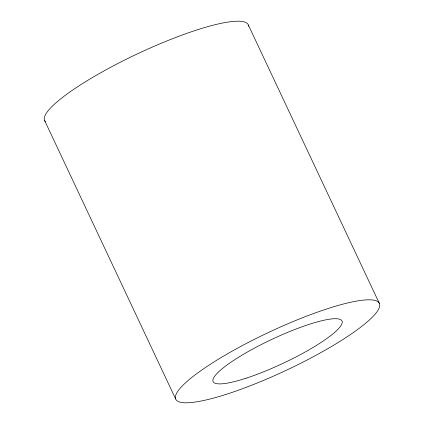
<?xml version="1.0" encoding="UTF-8"?>
<svg xmlns="http://www.w3.org/2000/svg" width="424" height="424" viewBox="0 0 424 424"><rect width="100%" height="100%" fill="white"/><g stroke="black" fill="none" stroke-linecap="round" stroke-linejoin="round"><path stroke-width="0.64" d="M248.39 25.101L379.491 303.701A112.519 20.893 -25.2 0 1 232.871 392.131A112.519 20.893 -25.2 0 1 220.284 358.068A112.519 20.893 -25.2 0 1 379.491 303.701M44.509 120.299L175.61 398.899M45.426 121.73A112.519 20.893 -25.2 0 1 137.816 53.673A112.519 20.893 -25.2 0 1 248.634 26.224M246.143 378.187A71.216 13.223 -25.2 0 0 342.226 321.896A71.216 13.223 -25.2 0 0 244.282 353.817A71.216 13.223 -25.2 0 0 246.143 378.187"/></g></svg>
